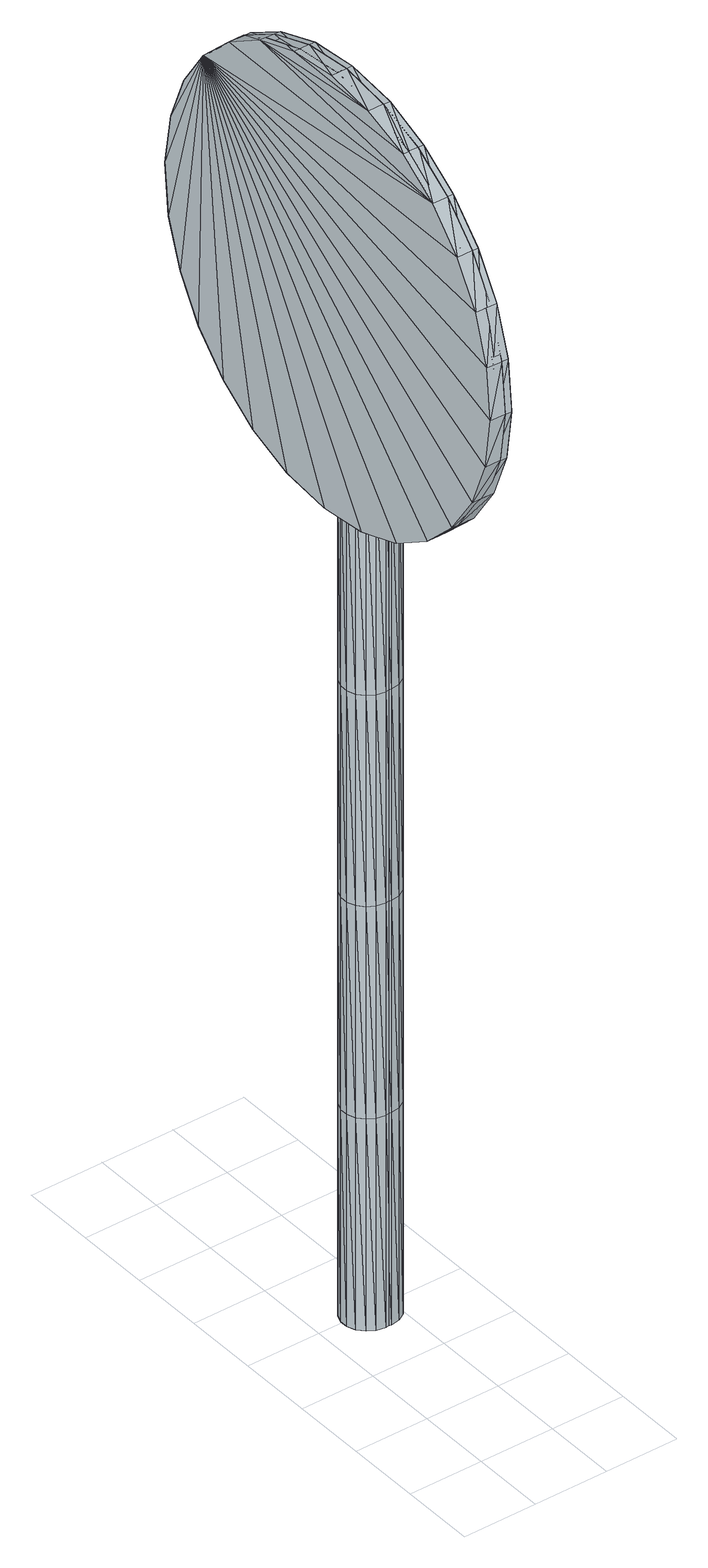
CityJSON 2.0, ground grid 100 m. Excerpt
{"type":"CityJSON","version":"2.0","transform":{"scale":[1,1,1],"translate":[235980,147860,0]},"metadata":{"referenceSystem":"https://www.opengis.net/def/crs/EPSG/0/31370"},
"CityObjects":{
"object1":{"type":"GenericCityObject","attributes":{"cluster":54,"mean_distance_to_centroid":0.261,"new_centroid_x":235937.38,"new_centroid_y":148235.75,"mean_distance_to_camera":4.65,"H1":0,"H2":0,"Z_final":109.26,"cluster2":-1,"proj_x":235940.53,"proj_y":148236.32,"id_line":53021,"bearing_l":169.7,"distance":3.2,"orientation":"right","G_obj":169.7},"geometry":[{"type":"MultiSurface","lod":"2","boundaries":[[[0,1,2]],[[2,1,3]],[[3,1,4]],[[4,1,5]],[[5,1,6]],[[1,7,6]],[[1,8,7]],[[1,9,8]],[[1,10,9]],[[1,11,10]],[[1,12,11]],[[1,13,12]],[[1,14,13]],[[15,14,1]],[[16,15,1]],[[17,16,1]],[[18,17,1]],[[0,18,1]],[[19,20,0]],[[19,0,2]],[[21,19,2]],[[21,2,3]],[[21,3,22]],[[22,3,4]],[[22,4,23]],[[23,4,5]],[[23,5,24]],[[24,5,6]],[[24,6,25]],[[25,6,7]],[[25,7,26]],[[26,7,8]],[[26,8,27]],[[8,9,27]],[[27,9,28]],[[9,10,28]],[[10,29,28]],[[10,11,29]],[[11,30,29]],[[11,12,30]],[[30,12,31]],[[31,12,13]],[[31,13,32]],[[32,13,14]],[[32,14,33]],[[33,14,15]],[[33,15,34]],[[34,15,16]],[[34,16,35]],[[35,16,17]],[[36,35,17]],[[18,36,17]],[[20,36,18]],[[20,18,0]],[[37,38,20]],[[37,20,19]],[[39,37,19]],[[21,39,19]],[[39,21,40]],[[40,21,22]],[[40,22,41]],[[41,22,23]],[[41,23,42]],[[42,23,24]],[[42,24,43]],[[43,24,25]],[[43,25,44]],[[44,25,26]],[[26,45,44]],[[26,27,45]],[[27,46,45]],[[27,28,46]],[[28,47,46]],[[28,29,47]],[[47,29,48]],[[29,30,48]],[[48,30,49]],[[49,30,31]],[[49,31,50]],[[50,31,32]],[[50,32,51]],[[51,32,33]],[[51,33,52]],[[52,33,34]],[[52,34,53]],[[53,34,35]],[[54,53,35]],[[54,35,36]],[[38,54,36]],[[38,36,20]],[[55,56,38]],[[55,38,37]],[[57,55,37]],[[57,37,39]],[[57,39,58]],[[58,39,40]],[[58,40,59]],[[59,40,41]],[[59,41,60]],[[60,41,42]],[[60,42,61]],[[61,42,43]],[[61,43,62]],[[62,43,44]],[[44,63,62]],[[44,45,63]],[[45,64,63]],[[45,46,64]],[[46,65,64]],[[46,47,65]],[[47,66,65]],[[47,48,66]],[[66,48,67]],[[67,48,49]],[[67,49,68]],[[68,49,50]],[[68,50,69]],[[69,50,51]],[[69,51,70]],[[70,51,52]],[[70,52,71]],[[71,52,53]],[[72,71,53]],[[72,53,54]],[[56,72,54]],[[56,54,38]],[[73,74,56]],[[73,56,55]],[[75,73,55]],[[75,55,57]],[[75,57,76]],[[76,57,58]],[[76,58,77]],[[77,58,59]],[[77,59,78]],[[78,59,60]],[[78,60,79]],[[79,60,61]],[[79,61,80]],[[80,61,62]],[[62,81,80]],[[62,63,81]],[[63,82,81]],[[63,64,82]],[[64,83,82]],[[64,65,83]],[[65,84,83]],[[65,66,84]],[[84,66,85]],[[85,66,67]],[[85,67,86]],[[86,67,68]],[[86,68,87]],[[87,68,69]],[[87,69,88]],[[88,69,70]],[[88,70,89]],[[89,70,71]],[[90,89,71]],[[90,71,72]],[[74,90,72]],[[74,72,56]],[[91,92,74]],[[91,74,73]],[[93,91,73]],[[93,73,75]],[[93,75,94]],[[94,75,76]],[[94,76,95]],[[95,76,77]],[[95,77,96]],[[96,77,78]],[[96,78,97]],[[97,78,79]],[[97,79,98]],[[98,79,80]],[[80,99,98]],[[80,81,99]],[[81,100,99]],[[81,82,100]],[[82,101,100]],[[82,83,101]],[[83,102,101]],[[83,84,102]],[[102,84,103]],[[103,84,85]],[[103,85,104]],[[104,85,86]],[[104,86,105]],[[105,86,87]],[[105,87,106]],[[106,87,88]],[[106,88,107]],[[107,88,89]],[[108,107,89]],[[108,89,90]],[[92,108,90]],[[92,90,74]],[[92,91,109]],[[91,93,109]],[[93,94,109]],[[94,95,109]],[[95,96,109]],[[109,96,97]],[[109,97,98]],[[109,98,99]],[[109,99,100]],[[109,100,101]],[[109,101,102]],[[109,102,103]],[[109,103,104]],[[105,109,104]],[[106,109,105]],[[107,109,106]],[[108,109,107]],[[92,109,108]],[[110,111,112]],[[113,112,114]],[[115,112,113]],[[116,112,115]],[[117,112,116]],[[118,112,117]],[[119,112,118]],[[120,112,119]],[[121,112,120]],[[122,112,121]],[[122,123,112]],[[123,110,112]],[[111,124,112]],[[124,125,112]],[[125,126,112]],[[126,127,112]],[[127,128,112]],[[128,129,112]],[[129,130,112]],[[130,131,112]],[[112,131,132]],[[131,133,132]],[[131,134,133]],[[133,134,135]],[[133,135,136]],[[135,137,136]],[[133,136,138]],[[136,139,138]],[[136,137,139]],[[137,140,139]],[[137,135,140]],[[135,141,140]],[[135,134,141]],[[134,142,141]],[[134,131,142]],[[131,143,142]],[[131,130,143]],[[143,130,144]],[[144,130,129]],[[144,129,145]],[[145,129,128]],[[145,128,146]],[[146,127,147]],[[147,127,126]],[[147,126,148]],[[148,126,125]],[[148,125,149]],[[149,125,124]],[[150,149,124]],[[150,124,111]],[[151,150,111]],[[151,111,110]],[[152,151,110]],[[152,110,123]],[[146,128,127]],[[153,123,122]],[[154,153,122]],[[154,122,121]],[[155,154,121]],[[155,121,120]],[[156,155,120]],[[156,120,119]],[[157,156,119]],[[157,119,118]],[[157,118,158]],[[158,118,117]],[[158,117,159]],[[153,152,123]],[[159,117,116]],[[159,116,160]],[[160,116,115]],[[160,115,161]],[[161,115,113]],[[161,113,162]],[[162,113,114]],[[162,114,163]],[[163,114,112]],[[163,112,164]],[[164,112,132]],[[132,165,164]],[[132,133,165]],[[133,138,165]],[[138,139,140]],[[161,162,163]],[[160,161,163]],[[159,160,163]],[[158,159,163]],[[157,158,163]],[[156,157,163]],[[155,156,163]],[[154,155,163]],[[153,154,163]],[[153,163,152]],[[152,163,151]],[[151,163,150]],[[150,163,149]],[[149,163,148]],[[148,163,147]],[[147,163,146]],[[146,163,145]],[[145,163,144]],[[144,163,143]],[[143,163,142]],[[163,164,142]],[[142,164,165]],[[142,165,141]],[[165,140,141]],[[165,138,140]],[[166,167,168]],[[168,167,169]],[[170,168,169]],[[170,169,171]],[[170,171,172]],[[172,171,173]],[[172,173,174]],[[174,173,175]],[[174,175,176]],[[176,175,177]],[[176,177,178]],[[178,177,179]],[[178,179,180]],[[180,179,181]],[[180,181,182]],[[182,181,183]],[[182,183,184]],[[184,183,185]],[[184,185,186]],[[186,185,187]],[[186,187,188]],[[188,187,189]],[[188,189,190]],[[190,189,191]],[[192,190,191]],[[192,191,193]],[[194,192,193]],[[194,193,195]],[[196,194,195]],[[196,195,197]],[[198,196,197]],[[198,197,199]],[[200,198,199]],[[200,199,201]],[[202,200,201]],[[202,201,203]],[[204,202,203]],[[204,203,205]],[[206,204,205]],[[206,205,207]],[[208,206,207]],[[208,207,209]],[[210,208,209]],[[210,209,211]],[[212,210,211]],[[212,211,213]],[[214,212,213]],[[214,213,215]],[[216,214,215]],[[216,215,217]],[[216,217,218]],[[218,217,219]],[[218,219,220]],[[220,219,221]],[[220,221,222]],[[222,221,223]],[[222,223,224]],[[224,223,225]],[[224,225,226]],[[226,225,227]],[[226,227,228]],[[228,227,229]],[[228,229,230]],[[230,229,231]],[[230,231,232]],[[232,231,233]],[[232,233,234]],[[234,233,235]],[[234,235,236]],[[236,235,237]],[[238,236,237]],[[238,237,239]],[[238,239,240]],[[240,239,241]],[[241,242,240]],[[241,243,242]],[[242,243,244]],[[244,243,245]],[[244,245,246]],[[246,245,247]],[[246,247,248]],[[248,247,249]],[[248,249,250]],[[250,249,251]],[[250,251,252]],[[252,251,253]],[[252,253,254]],[[254,253,255]],[[254,255,256]],[[256,255,257]],[[256,257,258]],[[258,257,259]],[[258,259,260]],[[260,259,261]],[[260,261,262]],[[262,261,263]],[[262,263,264]],[[264,263,265]],[[264,265,266]],[[266,265,267]],[[266,267,268]],[[268,267,269]],[[269,270,268]],[[269,271,270]],[[271,272,270]],[[271,273,272]],[[273,274,272]],[[273,275,274]],[[275,276,274]],[[275,277,276]],[[277,278,276]],[[277,279,278]],[[279,280,278]],[[279,281,280]],[[281,282,280]],[[281,283,282]],[[283,284,282]],[[283,285,284]],[[285,286,284]],[[285,287,286]],[[287,288,286]],[[287,289,288]],[[289,290,288]],[[289,291,290]],[[290,291,292]],[[292,291,293]],[[292,293,294]],[[294,293,295]],[[294,295,296]],[[296,295,297]],[[296,297,298]],[[298,297,299]],[[298,299,300]],[[300,299,301]],[[300,301,302]],[[302,301,303]],[[302,303,304]],[[304,303,305]],[[304,305,306]],[[306,305,307]],[[306,307,308]],[[308,307,309]],[[308,309,310]],[[310,309,311]],[[310,311,312]],[[312,311,313]],[[313,166,312]],[[313,167,166]],[[169,167,313]],[[169,313,171]],[[171,313,311]],[[173,171,311]],[[173,311,309]],[[175,173,309]],[[175,309,307]],[[177,175,307]],[[177,307,305]],[[179,177,305]],[[179,305,303]],[[181,179,303]],[[181,303,301]],[[183,181,301]],[[183,301,299]],[[183,299,297]],[[185,183,297]],[[185,297,295]],[[187,185,295]],[[187,295,293]],[[189,187,293]],[[189,293,291]],[[189,291,289]],[[189,289,287]],[[191,189,287]],[[191,287,285]],[[193,191,285]],[[195,193,285]],[[195,285,283]],[[197,195,283]],[[199,197,283]],[[201,199,283]],[[201,283,281]],[[203,201,281]],[[205,203,281]],[[205,281,279]],[[205,279,207]],[[207,279,209]],[[209,279,277]],[[209,277,211]],[[211,277,275]],[[211,275,213]],[[213,275,273]],[[213,273,215]],[[215,273,271]],[[215,271,217]],[[217,271,219]],[[219,271,269]],[[219,269,221]],[[221,269,267]],[[221,267,223]],[[223,267,265]],[[223,265,225]],[[225,265,263]],[[225,263,261]],[[225,261,227]],[[227,261,259]],[[227,259,229]],[[229,259,257]],[[229,257,255]],[[229,255,231]],[[231,255,253]],[[231,253,233]],[[233,253,251]],[[233,251,235]],[[251,249,235]],[[235,249,247]],[[235,247,237]],[[247,245,237]],[[237,245,243]],[[237,243,239]],[[239,243,241]],[[238,240,242]],[[168,312,166]],[[170,312,168]],[[170,310,312]],[[172,310,170]],[[172,308,310]],[[174,308,172]],[[174,306,308]],[[176,306,174]],[[176,304,306]],[[178,304,176]],[[178,302,304]],[[180,302,178]],[[180,300,302]],[[182,300,180]],[[182,298,300]],[[182,296,298]],[[184,296,182]],[[184,294,296]],[[186,294,184]],[[186,292,294]],[[188,292,186]],[[188,290,292]],[[188,288,290]],[[188,286,288]],[[190,286,188]],[[190,284,286]],[[192,284,190]],[[194,284,192]],[[194,282,284]],[[196,282,194]],[[198,282,196]],[[200,282,198]],[[200,280,282]],[[202,280,200]],[[204,280,202]],[[204,278,280]],[[204,206,278]],[[206,208,278]],[[208,276,278]],[[208,210,276]],[[210,274,276]],[[210,212,274]],[[212,272,274]],[[212,214,272]],[[214,270,272]],[[214,216,270]],[[216,218,270]],[[218,268,270]],[[218,220,268]],[[220,266,268]],[[220,222,266]],[[222,264,266]],[[222,224,264]],[[224,262,264]],[[224,260,262]],[[224,226,260]],[[226,258,260]],[[226,228,258]],[[228,256,258]],[[228,254,256]],[[228,230,254]],[[230,252,254]],[[230,232,252]],[[232,250,252]],[[232,234,250]],[[250,234,248]],[[234,246,248]],[[234,236,246]],[[246,236,244]],[[236,242,244]],[[236,238,242]],[[314,315,316]],[[316,315,317]],[[318,316,317]],[[318,317,319]],[[318,319,320]],[[320,319,321]],[[320,321,322]],[[322,321,323]],[[322,323,324]],[[324,323,325]],[[324,325,326]],[[326,325,327]],[[326,327,328]],[[328,327,329]],[[328,329,330]],[[330,329,331]],[[330,331,332]],[[332,331,333]],[[332,333,334]],[[334,333,335]],[[334,335,336]],[[336,335,337]],[[336,337,338]],[[338,337,339]],[[340,338,339]],[[340,339,341]],[[342,340,341]],[[342,341,343]],[[344,342,343]],[[344,343,345]],[[346,344,345]],[[346,345,347]],[[348,346,347]],[[348,347,349]],[[350,348,349]],[[350,349,351]],[[352,350,351]],[[352,351,353]],[[354,352,353]],[[354,353,355]],[[356,354,355]],[[356,355,357]],[[358,356,357]],[[358,357,359]],[[360,358,359]],[[360,359,361]],[[362,360,361]],[[362,361,363]],[[364,362,363]],[[364,363,365]],[[364,365,366]],[[366,365,367]],[[366,367,368]],[[368,367,369]],[[368,369,370]],[[370,369,371]],[[370,371,372]],[[372,371,373]],[[372,373,374]],[[374,373,375]],[[374,375,376]],[[376,375,377]],[[376,377,378]],[[378,377,379]],[[378,379,380]],[[380,379,381]],[[380,381,382]],[[382,381,383]],[[382,383,384]],[[384,383,385]],[[386,384,385]],[[386,385,387]],[[386,387,388]],[[388,387,389]],[[389,390,388]],[[389,391,390]],[[390,391,392]],[[392,391,393]],[[392,393,394]],[[394,393,395]],[[394,395,396]],[[396,395,397]],[[396,397,398]],[[398,397,399]],[[398,399,400]],[[400,399,401]],[[400,401,402]],[[402,401,403]],[[402,403,404]],[[404,403,405]],[[404,405,406]],[[406,405,407]],[[406,407,408]],[[408,407,409]],[[408,409,410]],[[410,409,411]],[[410,411,412]],[[412,411,413]],[[412,413,414]],[[414,413,415]],[[414,415,416]],[[416,415,417]],[[417,418,416]],[[417,419,418]],[[419,420,418]],[[419,421,420]],[[421,422,420]],[[421,423,422]],[[423,424,422]],[[423,425,424]],[[425,426,424]],[[425,427,426]],[[427,428,426]],[[427,429,428]],[[429,430,428]],[[429,431,430]],[[431,432,430]],[[431,433,432]],[[433,434,432]],[[433,435,434]],[[435,436,434]],[[435,437,436]],[[437,438,436]],[[437,439,438]],[[438,439,440]],[[440,439,441]],[[440,441,442]],[[442,441,443]],[[442,443,444]],[[444,443,445]],[[444,445,446]],[[446,445,447]],[[446,447,448]],[[448,447,449]],[[448,449,450]],[[450,449,451]],[[450,451,452]],[[452,451,453]],[[452,453,454]],[[454,453,455]],[[454,455,456]],[[456,455,457]],[[456,457,458]],[[458,457,459]],[[458,459,460]],[[460,459,461]],[[461,314,460]],[[461,315,314]],[[317,315,461]],[[317,461,319]],[[319,461,459]],[[321,319,459]],[[321,459,457]],[[323,321,457]],[[323,457,455]],[[325,323,455]],[[325,455,453]],[[327,325,453]],[[327,453,451]],[[329,327,451]],[[329,451,449]],[[331,329,449]],[[331,449,447]],[[331,447,445]],[[333,331,445]],[[333,445,443]],[[335,333,443]],[[335,443,441]],[[337,335,441]],[[337,441,439]],[[337,439,437]],[[337,437,435]],[[339,337,435]],[[339,435,433]],[[341,339,433]],[[343,341,433]],[[343,433,431]],[[345,343,431]],[[347,345,431]],[[349,347,431]],[[349,431,429]],[[351,349,429]],[[353,351,429]],[[353,429,427]],[[353,427,355]],[[355,427,357]],[[357,427,425]],[[357,425,359]],[[359,425,423]],[[359,423,361]],[[361,423,421]],[[361,421,363]],[[363,421,419]],[[363,419,365]],[[365,419,367]],[[367,419,417]],[[367,417,369]],[[369,417,415]],[[369,415,371]],[[371,415,413]],[[371,413,373]],[[373,413,411]],[[373,411,409]],[[373,409,375]],[[375,409,407]],[[375,407,377]],[[377,407,405]],[[377,405,403]],[[377,403,379]],[[379,403,401]],[[379,401,381]],[[381,401,399]],[[381,399,383]],[[399,397,383]],[[383,397,395]],[[383,395,385]],[[395,393,385]],[[385,393,391]],[[385,391,387]],[[387,391,389]],[[386,388,390]],[[316,460,314]],[[318,460,316]],[[318,458,460]],[[320,458,318]],[[320,456,458]],[[322,456,320]],[[322,454,456]],[[324,454,322]],[[324,452,454]],[[326,452,324]],[[326,450,452]],[[328,450,326]],[[328,448,450]],[[330,448,328]],[[330,446,448]],[[330,444,446]],[[332,444,330]],[[332,442,444]],[[334,442,332]],[[334,440,442]],[[336,440,334]],[[336,438,440]],[[336,436,438]],[[336,434,436]],[[338,434,336]],[[338,432,434]],[[340,432,338]],[[342,432,340]],[[342,430,432]],[[344,430,342]],[[346,430,344]],[[348,430,346]],[[348,428,430]],[[350,428,348]],[[352,428,350]],[[352,426,428]],[[352,354,426]],[[354,356,426]],[[356,424,426]],[[356,358,424]],[[358,422,424]],[[358,360,422]],[[360,420,422]],[[360,362,420]],[[362,418,420]],[[362,364,418]],[[364,366,418]],[[366,416,418]],[[366,368,416]],[[368,414,416]],[[368,370,414]],[[370,412,414]],[[370,372,412]],[[372,410,412]],[[372,408,410]],[[372,374,408]],[[374,406,408]],[[374,376,406]],[[376,404,406]],[[376,402,404]],[[376,378,402]],[[378,400,402]],[[378,380,400]],[[380,398,400]],[[380,382,398]],[[398,382,396]],[[382,394,396]],[[382,384,394]],[[394,384,392]],[[384,390,392]],[[384,386,390]]]}]},
"object2":{"type":"GenericCityObject","attributes":{"cluster":53,"mean_distance_to_centroid":0.129,"new_centroid_x":235946.04,"new_centroid_y":148235.48,"mean_distance_to_camera":8.04,"H1":0,"H2":0,"Z_final":109.13,"cluster2":-1,"proj_x":235940.85,"proj_y":148234.54,"id_line":53021,"bearing_l":169.7,"distance":5.27,"orientation":"left","G_obj":349.7},"geometry":[{"type":"MultiSurface","lod":"2","boundaries":[[[462,463,464]],[[464,463,465]],[[465,463,466]],[[466,463,467]],[[467,463,468]],[[463,469,468]],[[463,470,469]],[[463,471,470]],[[463,472,471]],[[463,473,472]],[[463,474,473]],[[463,475,474]],[[463,476,475]],[[477,476,463]],[[478,477,463]],[[479,478,463]],[[480,479,463]],[[462,480,463]],[[481,482,462]],[[481,462,464]],[[483,481,464]],[[483,464,465]],[[483,465,484]],[[484,465,466]],[[484,466,485]],[[485,466,467]],[[485,467,486]],[[486,467,468]],[[486,468,487]],[[487,468,469]],[[487,469,488]],[[488,469,470]],[[488,470,489]],[[470,471,489]],[[489,471,490]],[[471,472,490]],[[472,491,490]],[[472,473,491]],[[473,492,491]],[[473,474,492]],[[492,474,493]],[[493,474,475]],[[493,475,494]],[[494,475,476]],[[494,476,495]],[[495,476,477]],[[495,477,496]],[[496,477,478]],[[496,478,497]],[[497,478,479]],[[498,497,479]],[[480,498,479]],[[482,498,480]],[[482,480,462]],[[499,500,482]],[[499,482,481]],[[501,499,481]],[[483,501,481]],[[501,483,502]],[[502,483,484]],[[502,484,503]],[[503,484,485]],[[503,485,504]],[[504,485,486]],[[504,486,505]],[[505,486,487]],[[505,487,506]],[[506,487,488]],[[488,507,506]],[[488,489,507]],[[489,508,507]],[[489,490,508]],[[490,509,508]],[[490,491,509]],[[509,491,510]],[[491,492,510]],[[510,492,511]],[[511,492,493]],[[511,493,512]],[[512,493,494]],[[512,494,513]],[[513,494,495]],[[513,495,514]],[[514,495,496]],[[514,496,515]],[[515,496,497]],[[516,515,497]],[[516,497,498]],[[500,516,498]],[[500,498,482]],[[517,518,500]],[[517,500,499]],[[519,517,499]],[[519,499,501]],[[519,501,520]],[[520,501,502]],[[520,502,521]],[[521,502,503]],[[521,503,522]],[[522,503,504]],[[522,504,523]],[[523,504,505]],[[523,505,524]],[[524,505,506]],[[506,525,524]],[[506,507,525]],[[507,526,525]],[[507,508,526]],[[508,527,526]],[[508,509,527]],[[509,528,527]],[[509,510,528]],[[528,510,529]],[[529,510,511]],[[529,511,530]],[[530,511,512]],[[530,512,531]],[[531,512,513]],[[531,513,532]],[[532,513,514]],[[532,514,533]],[[533,514,515]],[[534,533,515]],[[534,515,516]],[[518,534,516]],[[518,516,500]],[[535,536,518]],[[535,518,517]],[[537,535,517]],[[537,517,519]],[[537,519,538]],[[538,519,520]],[[538,520,539]],[[539,520,521]],[[539,521,540]],[[540,521,522]],[[540,522,541]],[[541,522,523]],[[541,523,542]],[[542,523,524]],[[524,543,542]],[[524,525,543]],[[525,544,543]],[[525,526,544]],[[526,545,544]],[[526,527,545]],[[527,546,545]],[[527,528,546]],[[546,528,547]],[[547,528,529]],[[547,529,548]],[[548,529,530]],[[548,530,549]],[[549,530,531]],[[549,531,550]],[[550,531,532]],[[550,532,551]],[[551,532,533]],[[552,551,533]],[[552,533,534]],[[536,552,534]],[[536,534,518]],[[553,554,536]],[[553,536,535]],[[555,553,535]],[[555,535,537]],[[555,537,556]],[[556,537,538]],[[556,538,557]],[[557,538,539]],[[557,539,558]],[[558,539,540]],[[558,540,559]],[[559,540,541]],[[559,541,560]],[[560,541,542]],[[542,561,560]],[[542,543,561]],[[543,562,561]],[[543,544,562]],[[544,563,562]],[[544,545,563]],[[545,564,563]],[[545,546,564]],[[564,546,565]],[[565,546,547]],[[565,547,566]],[[566,547,548]],[[566,548,567]],[[567,548,549]],[[567,549,568]],[[568,549,550]],[[568,550,569]],[[569,550,551]],[[570,569,551]],[[570,551,552]],[[554,570,552]],[[554,552,536]],[[554,553,571]],[[553,555,571]],[[555,556,571]],[[556,557,571]],[[557,558,571]],[[571,558,559]],[[571,559,560]],[[571,560,561]],[[571,561,562]],[[571,562,563]],[[571,563,564]],[[571,564,565]],[[571,565,566]],[[567,571,566]],[[568,571,567]],[[569,571,568]],[[570,571,569]],[[554,571,570]],[[572,573,574]],[[575,574,576]],[[577,574,575]],[[578,574,577]],[[579,574,578]],[[580,574,579]],[[581,574,580]],[[582,574,581]],[[583,574,582]],[[584,574,583]],[[584,585,574]],[[585,572,574]],[[573,586,574]],[[586,587,574]],[[587,588,574]],[[588,589,574]],[[589,590,574]],[[590,591,574]],[[591,592,574]],[[592,593,574]],[[574,593,594]],[[593,595,594]],[[593,596,595]],[[595,596,597]],[[595,597,598]],[[597,599,598]],[[595,598,600]],[[598,601,600]],[[598,599,601]],[[599,602,601]],[[599,597,602]],[[597,603,602]],[[597,596,603]],[[596,604,603]],[[596,593,604]],[[593,605,604]],[[593,592,605]],[[605,592,606]],[[606,592,591]],[[606,591,607]],[[607,591,590]],[[607,590,608]],[[608,589,609]],[[609,589,588]],[[609,588,610]],[[610,588,587]],[[610,587,611]],[[611,587,586]],[[612,611,586]],[[612,586,573]],[[613,612,573]],[[613,573,572]],[[614,613,572]],[[614,572,585]],[[608,590,589]],[[615,585,584]],[[616,615,584]],[[616,584,583]],[[617,616,583]],[[617,583,582]],[[618,617,582]],[[618,582,581]],[[619,618,581]],[[619,581,580]],[[619,580,620]],[[620,580,579]],[[620,579,621]],[[615,614,585]],[[621,579,578]],[[621,578,622]],[[622,578,577]],[[622,577,623]],[[623,577,575]],[[623,575,624]],[[624,575,576]],[[624,576,625]],[[625,576,574]],[[625,574,626]],[[626,574,594]],[[594,627,626]],[[594,595,627]],[[595,600,627]],[[600,601,602]],[[623,624,625]],[[622,623,625]],[[621,622,625]],[[620,621,625]],[[619,620,625]],[[618,619,625]],[[617,618,625]],[[616,617,625]],[[615,616,625]],[[615,625,614]],[[614,625,613]],[[613,625,612]],[[612,625,611]],[[611,625,610]],[[610,625,609]],[[609,625,608]],[[608,625,607]],[[607,625,606]],[[606,625,605]],[[605,625,604]],[[625,626,604]],[[604,626,627]],[[604,627,603]],[[627,602,603]],[[627,600,602]],[[628,629,630]],[[630,629,631]],[[632,630,631]],[[632,631,633]],[[632,633,634]],[[634,633,635]],[[634,635,636]],[[636,635,637]],[[636,637,638]],[[638,637,639]],[[638,639,640]],[[640,639,641]],[[640,641,642]],[[642,641,643]],[[642,643,644]],[[644,643,645]],[[644,645,646]],[[646,645,647]],[[646,647,648]],[[648,647,649]],[[648,649,650]],[[650,649,651]],[[650,651,652]],[[652,651,653]],[[654,652,653]],[[654,653,655]],[[656,654,655]],[[656,655,657]],[[658,656,657]],[[658,657,659]],[[660,658,659]],[[660,659,661]],[[662,660,661]],[[662,661,663]],[[664,662,663]],[[664,663,665]],[[666,664,665]],[[666,665,667]],[[668,666,667]],[[668,667,669]],[[670,668,669]],[[670,669,671]],[[672,670,671]],[[672,671,673]],[[674,672,673]],[[674,673,675]],[[676,674,675]],[[676,675,677]],[[678,676,677]],[[678,677,679]],[[678,679,680]],[[680,679,681]],[[680,681,682]],[[682,681,683]],[[682,683,684]],[[684,683,685]],[[684,685,686]],[[686,685,687]],[[686,687,688]],[[688,687,689]],[[688,689,690]],[[690,689,691]],[[690,691,692]],[[692,691,693]],[[692,693,694]],[[694,693,695]],[[694,695,696]],[[696,695,697]],[[696,697,698]],[[698,697,699]],[[698,699,700]],[[700,699,701]],[[702,700,701]],[[702,701,703]],[[702,703,704]],[[704,703,705]],[[705,706,704]],[[705,707,706]],[[706,707,708]],[[708,707,709]],[[708,709,710]],[[710,709,711]],[[710,711,712]],[[712,711,713]],[[712,713,714]],[[714,713,715]],[[714,715,716]],[[716,715,717]],[[716,717,718]],[[718,717,719]],[[718,719,720]],[[720,719,721]],[[720,721,722]],[[722,721,723]],[[722,723,724]],[[724,723,725]],[[724,725,726]],[[726,725,727]],[[726,727,728]],[[728,727,729]],[[728,729,730]],[[730,729,731]],[[731,732,730]],[[731,733,732]],[[733,734,732]],[[733,735,734]],[[735,736,734]],[[735,737,736]],[[737,738,736]],[[737,739,738]],[[739,740,738]],[[739,741,740]],[[741,742,740]],[[741,743,742]],[[743,744,742]],[[743,745,744]],[[745,746,744]],[[745,747,746]],[[747,748,746]],[[747,749,748]],[[749,750,748]],[[749,751,750]],[[751,752,750]],[[751,753,752]],[[752,753,754]],[[754,753,755]],[[754,755,756]],[[756,755,757]],[[756,757,758]],[[758,757,759]],[[758,759,760]],[[760,759,761]],[[760,761,762]],[[762,761,763]],[[762,763,764]],[[764,763,765]],[[764,765,766]],[[766,765,767]],[[766,767,768]],[[768,767,769]],[[768,769,770]],[[770,769,771]],[[770,771,772]],[[772,771,773]],[[772,773,774]],[[774,773,775]],[[775,628,774]],[[775,629,628]],[[631,629,775]],[[631,775,633]],[[633,775,773]],[[635,633,773]],[[635,773,771]],[[637,635,771]],[[637,771,769]],[[639,637,769]],[[639,769,767]],[[641,639,767]],[[641,767,765]],[[643,641,765]],[[643,765,763]],[[645,643,763]],[[645,763,761]],[[645,761,759]],[[647,645,759]],[[647,759,757]],[[649,647,757]],[[649,757,755]],[[651,649,755]],[[651,755,753]],[[651,753,751]],[[651,751,749]],[[653,651,749]],[[653,749,747]],[[655,653,747]],[[657,655,747]],[[657,747,745]],[[659,657,745]],[[661,659,745]],[[663,661,745]],[[663,745,743]],[[665,663,743]],[[667,665,743]],[[667,743,741]],[[667,741,669]],[[669,741,671]],[[671,741,739]],[[671,739,673]],[[673,739,737]],[[673,737,675]],[[675,737,735]],[[675,735,677]],[[677,735,733]],[[677,733,679]],[[679,733,681]],[[681,733,731]],[[681,731,683]],[[683,731,685]],[[685,731,729]],[[685,729,687]],[[687,729,727]],[[687,727,689]],[[689,727,725]],[[689,725,691]],[[691,725,723]],[[691,723,693]],[[693,723,721]],[[693,721,719]],[[693,719,695]],[[695,719,717]],[[695,717,697]],[[697,717,715]],[[697,715,699]],[[715,713,699]],[[699,713,711]],[[699,711,701]],[[711,709,701]],[[701,709,707]],[[701,707,703]],[[703,707,705]],[[702,704,706]],[[630,774,628]],[[632,774,630]],[[632,772,774]],[[634,772,632]],[[634,770,772]],[[636,770,634]],[[636,768,770]],[[638,768,636]],[[638,766,768]],[[640,766,638]],[[640,764,766]],[[642,764,640]],[[642,762,764]],[[644,762,642]],[[644,760,762]],[[644,758,760]],[[646,758,644]],[[646,756,758]],[[648,756,646]],[[648,754,756]],[[650,754,648]],[[650,752,754]],[[650,750,752]],[[650,748,750]],[[652,748,650]],[[652,746,748]],[[654,746,652]],[[656,746,654]],[[656,744,746]],[[658,744,656]],[[660,744,658]],[[662,744,660]],[[662,742,744]],[[664,742,662]],[[666,742,664]],[[666,740,742]],[[666,668,740]],[[668,670,740]],[[670,738,740]],[[670,672,738]],[[672,736,738]],[[672,674,736]],[[674,734,736]],[[674,676,734]],[[676,732,734]],[[676,678,732]],[[678,680,732]],[[680,730,732]],[[680,682,730]],[[682,684,730]],[[684,728,730]],[[684,686,728]],[[686,726,728]],[[686,688,726]],[[688,724,726]],[[688,690,724]],[[690,722,724]],[[690,692,722]],[[692,720,722]],[[692,718,720]],[[692,694,718]],[[694,716,718]],[[694,696,716]],[[696,714,716]],[[696,698,714]],[[714,698,712]],[[698,710,712]],[[698,700,710]],[[710,700,708]],[[700,706,708]],[[700,702,706]],[[776,777,778]],[[778,777,779]],[[780,778,779]],[[780,779,781]],[[780,781,782]],[[782,781,783]],[[782,783,784]],[[784,783,785]],[[784,785,786]],[[786,785,787]],[[786,787,788]],[[788,787,789]],[[788,789,790]],[[790,789,791]],[[790,791,792]],[[792,791,793]],[[792,793,794]],[[794,793,795]],[[794,795,796]],[[796,795,797]],[[796,797,798]],[[798,797,799]],[[798,799,800]],[[800,799,801]],[[802,800,801]],[[802,801,803]],[[804,802,803]],[[804,803,805]],[[806,804,805]],[[806,805,807]],[[808,806,807]],[[808,807,809]],[[810,808,809]],[[810,809,811]],[[812,810,811]],[[812,811,813]],[[814,812,813]],[[814,813,815]],[[816,814,815]],[[816,815,817]],[[818,816,817]],[[818,817,819]],[[820,818,819]],[[820,819,821]],[[822,820,821]],[[822,821,823]],[[824,822,823]],[[824,823,825]],[[826,824,825]],[[826,825,827]],[[826,827,828]],[[828,827,829]],[[828,829,830]],[[830,829,831]],[[830,831,832]],[[832,831,833]],[[832,833,834]],[[834,833,835]],[[834,835,836]],[[836,835,837]],[[836,837,838]],[[838,837,839]],[[838,839,840]],[[840,839,841]],[[840,841,842]],[[842,841,843]],[[842,843,844]],[[844,843,845]],[[844,845,846]],[[846,845,847]],[[846,847,848]],[[848,847,849]],[[850,848,849]],[[850,849,851]],[[850,851,852]],[[852,851,853]],[[853,854,852]],[[853,855,854]],[[854,855,856]],[[856,855,857]],[[856,857,858]],[[858,857,859]],[[858,859,860]],[[860,859,861]],[[860,861,862]],[[862,861,863]],[[862,863,864]],[[864,863,865]],[[864,865,866]],[[866,865,867]],[[866,867,868]],[[868,867,869]],[[868,869,870]],[[870,869,871]],[[870,871,872]],[[872,871,873]],[[872,873,874]],[[874,873,875]],[[874,875,876]],[[876,875,877]],[[876,877,878]],[[878,877,879]],[[879,880,878]],[[879,881,880]],[[881,882,880]],[[881,883,882]],[[883,884,882]],[[883,885,884]],[[885,886,884]],[[885,887,886]],[[887,888,886]],[[887,889,888]],[[889,890,888]],[[889,891,890]],[[891,892,890]],[[891,893,892]],[[893,894,892]],[[893,895,894]],[[895,896,894]],[[895,897,896]],[[897,898,896]],[[897,899,898]],[[899,900,898]],[[899,901,900]],[[900,901,902]],[[902,901,903]],[[902,903,904]],[[904,903,905]],[[904,905,906]],[[906,905,907]],[[906,907,908]],[[908,907,909]],[[908,909,910]],[[910,909,911]],[[910,911,912]],[[912,911,913]],[[912,913,914]],[[914,913,915]],[[914,915,916]],[[916,915,917]],[[916,917,918]],[[918,917,919]],[[918,919,920]],[[920,919,921]],[[920,921,922]],[[922,921,923]],[[923,776,922]],[[923,777,776]],[[779,777,923]],[[779,923,781]],[[781,923,921]],[[783,781,921]],[[783,921,919]],[[785,783,919]],[[785,919,917]],[[787,785,917]],[[787,917,915]],[[789,787,915]],[[789,915,913]],[[791,789,913]],[[791,913,911]],[[793,791,911]],[[793,911,909]],[[793,909,907]],[[795,793,907]],[[795,907,905]],[[797,795,905]],[[797,905,903]],[[799,797,903]],[[799,903,901]],[[799,901,899]],[[799,899,897]],[[801,799,897]],[[801,897,895]],[[803,801,895]],[[805,803,895]],[[805,895,893]],[[807,805,893]],[[809,807,893]],[[811,809,893]],[[811,893,891]],[[813,811,891]],[[815,813,891]],[[815,891,889]],[[815,889,817]],[[817,889,819]],[[819,889,887]],[[819,887,821]],[[821,887,885]],[[821,885,823]],[[823,885,883]],[[823,883,825]],[[825,883,881]],[[825,881,827]],[[827,881,829]],[[829,881,879]],[[829,879,831]],[[831,879,833]],[[833,879,877]],[[833,877,835]],[[835,877,875]],[[835,875,837]],[[837,875,873]],[[837,873,839]],[[839,873,871]],[[839,871,841]],[[841,871,869]],[[841,869,867]],[[841,867,843]],[[843,867,865]],[[843,865,845]],[[845,865,863]],[[845,863,847]],[[863,861,847]],[[847,861,859]],[[847,859,849]],[[859,857,849]],[[849,857,855]],[[849,855,851]],[[851,855,853]],[[850,852,854]],[[778,922,776]],[[780,922,778]],[[780,920,922]],[[782,920,780]],[[782,918,920]],[[784,918,782]],[[784,916,918]],[[786,916,784]],[[786,914,916]],[[788,914,786]],[[788,912,914]],[[790,912,788]],[[790,910,912]],[[792,910,790]],[[792,908,910]],[[792,906,908]],[[794,906,792]],[[794,904,906]],[[796,904,794]],[[796,902,904]],[[798,902,796]],[[798,900,902]],[[798,898,900]],[[798,896,898]],[[800,896,798]],[[800,894,896]],[[802,894,800]],[[804,894,802]],[[804,892,894]],[[806,892,804]],[[808,892,806]],[[810,892,808]],[[810,890,892]],[[812,890,810]],[[814,890,812]],[[814,888,890]],[[814,816,888]],[[816,818,888]],[[818,886,888]],[[818,820,886]],[[820,884,886]],[[820,822,884]],[[822,882,884]],[[822,824,882]],[[824,880,882]],[[824,826,880]],[[826,828,880]],[[828,878,880]],[[828,830,878]],[[830,832,878]],[[832,876,878]],[[832,834,876]],[[834,874,876]],[[834,836,874]],[[836,872,874]],[[836,838,872]],[[838,870,872]],[[838,840,870]],[[840,868,870]],[[840,866,868]],[[840,842,866]],[[842,864,866]],[[842,844,864]],[[844,862,864]],[[844,846,862]],[[862,846,860]],[[846,858,860]],[[846,848,858]],[[858,848,856]],[[848,854,856]],[[848,850,854]]]}]}
},
"vertices":[
[67,330,2],[67,297,2],[78,328,2],[88,322,2],[96,313,2],[100,302,2],[100,291,2],[96,280,2],[88,271,2],[78,265,2],[67,263,2],[55,265,2],[45,271,2],[37,280,2],[33,291,2],[33,302,2],[37,313,2],[45,322,2],[55,328,2],[78,328,300],[67,330,300],[88,322,300],[96,313,300],[100,302,300],[100,291,300],[96,280,300],[88,271,300],[78,265,300],[67,263,300],[55,265,300],[45,271,300],[37,280,300],[33,291,300],[33,302,300],[37,313,300],[45,322,300],[55,328,300],[78,328,598],[67,330,598],[88,322,598],[96,313,598],[100,302,598],[100,291,598],[96,280,598],[88,271,598],[78,265,598],[67,263,598],[55,265,598],[45,271,598],[37,280,598],[33,291,598],[33,302,598],[37,313,598],[45,322,598],[55,328,598],[78,328,895],[67,330,895],[88,322,895],[96,313,895],[100,302,895],[100,291,895],[96,280,895],[88,271,895],[78,265,895],[67,263,895],[55,265,895],[45,271,895],[37,280,895],[33,291,895],[33,302,895],[37,313,895],[45,322,895],[55,328,895],[78,328,1193],[67,330,1193],[88,322,1193],[96,313,1193],[100,302,1193],[100,291,1193],[96,280,1193],[88,271,1193],[78,265,1193],[67,263,1193],[55,265,1193],[45,271,1193],[37,280,1193],[33,291,1193],[33,302,1193],[37,313,1193],[45,322,1193],[55,328,1193],[78,328,1491],[67,330,1491],[88,322,1491],[96,313,1491],[100,302,1491],[100,291,1491],[96,280,1491],[88,271,1491],[78,265,1491],[67,263,1491],[55,265,1491],[45,271,1491],[37,280,1491],[33,291,1491],[33,302,1491],[37,313,1491],[45,322,1491],[55,328,1491],[67,297,1491],[31,170,1185],[32,114,1221],[40,538,1645],[39,597,1525],[40,574,1589],[37,605,1456],[36,597,1387],[35,574,1324],[34,538,1268],[33,492,1221],[32,436,1185],[31,372,1162],[31,303,1154],[31,234,1162],[32,67,1268],[33,32,1324],[34,9,1387],[35,1,1456],[36,9,1525],[38,32,1589],[39,67,1645],[40,114,1692],[41,492,1692],[42,436,1727],[41,170,1727],[41,234,1750],[42,372,1750],[42,303,1758],[21,372,1750],[21,303,1758],[20,234,1750],[20,170,1728],[19,114,1692],[18,67,1645],[17,32,1589],[15,9,1526],[14,1,1457],[13,9,1387],[12,32,1324],[11,68,1268],[11,114,1221],[10,170,1185],[10,234,1163],[10,303,1155],[10,372,1163],[11,436,1185],[12,492,1221],[13,539,1268],[14,574,1324],[15,597,1387],[16,605,1457],[18,597,1526],[19,574,1589],[20,539,1645],[20,492,1692],[21,436,1728],[23,407,1304],[23,407,1265],[57,406,1304],[57,406,1265],[57,387,1304],[57,387,1265],[79,379,1304],[79,379,1265],[82,378,1304],[82,378,1265],[86,376,1304],[86,376,1265],[89,374,1304],[89,374,1265],[93,373,1304],[93,373,1265],[96,371,1304],[96,371,1265],[99,368,1304],[99,368,1265],[102,366,1304],[102,366,1265],[112,359,1304],[112,359,1265],[115,356,1304],[115,356,1265],[117,354,1304],[117,354,1265],[119,351,1304],[119,351,1265],[121,348,1304],[121,348,1265],[122,344,1304],[122,344,1265],[122,341,1304],[122,341,1265],[123,337,1304],[123,337,1265],[122,302,1304],[122,302,1265],[119,283,1304],[119,283,1265],[119,278,1304],[119,278,1265],[117,274,1304],[117,274,1265],[115,269,1304],[115,269,1265],[112,265,1304],[112,265,1265],[109,261,1304],[109,261,1265],[105,258,1304],[105,258,1265],[101,255,1304],[101,255,1265],[96,252,1304],[96,252,1265],[91,250,1304],[91,250,1265],[86,248,1304],[86,248,1265],[81,247,1304],[81,247,1265],[76,246,1304],[76,246,1265],[71,245,1304],[71,245,1265],[66,245,1304],[66,245,1265],[54,245,1304],[54,245,1265],[52,220,1304],[52,220,1265],[23,218,1304],[23,218,1265],[23,249,1304],[23,249,1265],[44,264,1304],[44,264,1265],[60,263,1304],[60,263,1265],[63,263,1304],[63,263,1265],[67,263,1304],[67,263,1265],[70,263,1304],[70,263,1265],[73,263,1304],[73,263,1265],[77,264,1304],[77,264,1265],[80,265,1304],[80,265,1265],[83,265,1304],[83,265,1265],[83,266,1304],[83,266,1265],[86,267,1304],[86,267,1265],[89,268,1304],[89,268,1265],[91,270,1304],[91,270,1265],[93,273,1304],[93,273,1265],[95,275,1304],[95,275,1265],[96,278,1304],[96,278,1265],[96,281,1304],[96,281,1265],[98,300,1304],[98,300,1265],[98,337,1304],[98,337,1265],[98,339,1304],[98,339,1265],[97,342,1304],[97,342,1265],[96,344,1304],[96,344,1265],[95,346,1304],[95,346,1265],[94,347,1304],[94,347,1265],[92,349,1304],[92,349,1265],[90,350,1304],[90,350,1265],[88,351,1304],[88,351,1265],[86,352,1304],[86,352,1265],[83,353,1304],[83,353,1265],[81,354,1304],[81,354,1265],[79,355,1304],[79,355,1265],[76,355,1304],[76,355,1265],[74,356,1304],[74,356,1265],[53,360,1304],[53,360,1265],[29,373,1304],[29,373,1265],[31,407,1473],[31,407,1434],[65,406,1473],[65,406,1434],[65,387,1473],[65,387,1434],[87,379,1473],[87,379,1434],[90,378,1473],[90,378,1434],[94,376,1473],[94,376,1434],[97,374,1473],[97,374,1434],[101,373,1473],[101,373,1434],[104,371,1473],[104,371,1434],[107,368,1473],[107,368,1434],[110,366,1473],[110,366,1434],[120,359,1473],[120,359,1434],[123,356,1473],[123,356,1434],[125,354,1473],[125,354,1434],[127,351,1473],[127,351,1434],[129,348,1473],[129,348,1434],[130,344,1473],[130,344,1434],[130,341,1473],[130,341,1434],[131,337,1473],[131,337,1434],[130,302,1473],[130,302,1434],[128,283,1473],[128,283,1434],[127,278,1473],[127,278,1434],[125,274,1473],[125,274,1434],[123,269,1473],[123,269,1434],[120,265,1473],[120,265,1434],[117,261,1473],[117,261,1434],[113,258,1473],[113,258,1434],[109,255,1473],[109,255,1434],[104,252,1473],[104,252,1434],[99,250,1473],[99,250,1434],[94,248,1473],[94,248,1434],[89,247,1473],[89,247,1434],[84,246,1473],[84,246,1434],[79,245,1473],[79,245,1434],[74,245,1473],[74,245,1434],[62,245,1473],[62,245,1434],[60,220,1473],[60,220,1434],[31,218,1473],[31,218,1434],[31,249,1473],[31,249,1434],[52,264,1473],[52,264,1434],[68,263,1473],[68,263,1434],[71,263,1473],[71,263,1434],[75,263,1473],[75,263,1434],[78,263,1473],[78,263,1434],[81,263,1473],[81,263,1434],[85,264,1473],[85,264,1434],[88,265,1473],[88,265,1434],[91,265,1473],[91,265,1434],[92,266,1473],[92,266,1434],[94,267,1473],[94,267,1434],[97,268,1473],[97,268,1434],[99,270,1473],[99,270,1434],[101,273,1473],[101,273,1434],[103,275,1473],[103,275,1434],[104,278,1473],[104,278,1434],[104,281,1473],[104,281,1434],[106,300,1473],[106,300,1434],[106,337,1473],[106,337,1434],[106,339,1473],[106,339,1434],[105,342,1473],[105,342,1434],[104,344,1473],[104,344,1434],[103,346,1473],[103,346,1434],[102,347,1473],[102,347,1434],[100,349,1473],[100,349,1434],[98,350,1473],[98,350,1434],[96,351,1473],[96,351,1434],[94,352,1473],[94,352,1434],[91,353,1473],[91,353,1434],[89,354,1473],[89,354,1434],[87,355,1473],[87,355,1434],[84,355,1473],[84,355,1434],[82,356,1473],[82,356,1434],[61,360,1473],[61,360,1434],[37,373,1473],[37,373,1434],
[75,330,2],[75,296,2],[87,328,2],[97,322,2],[104,313,2],[108,302,2],[108,291,2],[104,280,2],[97,271,2],[87,265,2],[75,263,2],[64,265,2],[54,271,2],[46,280,2],[42,291,2],[42,302,2],[46,313,2],[54,322,2],[64,328,2],[87,328,300],[75,330,300],[97,322,300],[104,313,300],[108,302,300],[108,291,300],[104,280,300],[97,271,300],[87,265,300],[75,263,300],[64,265,300],[54,271,300],[46,280,300],[42,291,300],[42,302,300],[46,313,300],[54,322,300],[64,328,300],[87,328,598],[75,330,598],[97,322,598],[104,313,598],[108,302,598],[108,291,598],[104,280,598],[97,271,598],[87,265,598],[75,263,598],[64,265,598],[54,271,598],[46,280,598],[42,291,598],[42,302,598],[46,313,598],[54,322,598],[64,328,598],[87,328,895],[75,330,895],[97,322,895],[104,313,895],[108,302,895],[108,291,895],[104,280,895],[97,271,895],[87,265,895],[75,263,895],[64,265,895],[54,271,895],[46,280,895],[42,291,895],[42,302,895],[46,313,895],[54,322,895],[64,328,895],[87,328,1193],[75,330,1193],[97,322,1193],[104,313,1193],[108,302,1193],[108,291,1193],[104,280,1193],[97,271,1193],[87,265,1193],[75,263,1193],[64,265,1193],[54,271,1193],[46,280,1193],[42,291,1193],[42,302,1193],[46,313,1193],[54,322,1193],[64,328,1193],[87,328,1491],[75,330,1491],[97,322,1491],[104,313,1491],[108,302,1491],[108,291,1491],[104,280,1491],[97,271,1491],[87,265,1491],[75,263,1491],[64,265,1491],[54,271,1491],[46,280,1491],[42,291,1491],[42,302,1491],[46,313,1491],[54,322,1491],[64,328,1491],[75,296,1491],[40,170,1185],[40,114,1221],[49,538,1645],[47,597,1525],[48,574,1589],[46,605,1456],[45,597,1387],[44,574,1324],[43,538,1268],[42,491,1221],[41,435,1185],[40,372,1162],[40,303,1154],[40,234,1162],[41,67,1268],[42,31,1324],[43,9,1387],[44,1,1456],[45,9,1525],[46,31,1589],[47,67,1645],[48,114,1692],[50,491,1692],[50,435,1727],[49,170,1727],[50,233,1750],[50,372,1750],[50,303,1758],[29,372,1750],[29,303,1758],[29,234,1750],[28,170,1728],[27,114,1692],[26,67,1645],[25,32,1589],[24,9,1526],[23,1,1457],[22,9,1387],[21,32,1324],[20,67,1268],[19,114,1221],[19,170,1185],[19,234,1163],[19,303,1155],[19,372,1163],[20,435,1185],[21,492,1221],[22,538,1268],[23,574,1324],[24,597,1387],[25,605,1457],[26,597,1526],[27,574,1589],[28,538,1645],[29,491,1692],[29,435,1728],[32,407,1304],[32,407,1265],[66,406,1304],[66,406,1265],[65,387,1304],[65,387,1265],[87,379,1304],[87,379,1265],[91,377,1304],[91,377,1265],[94,376,1304],[94,376,1265],[98,374,1304],[98,374,1265],[101,372,1304],[101,372,1265],[104,370,1304],[104,370,1265],[108,368,1304],[108,368,1265],[111,366,1304],[111,366,1265],[121,359,1304],[121,359,1265],[123,356,1304],[123,356,1265],[126,353,1304],[126,353,1265],[128,351,1304],[128,351,1265],[129,347,1304],[129,347,1265],[130,344,1304],[130,344,1265],[131,340,1304],[131,340,1265],[131,337,1304],[131,337,1265],[131,302,1304],[131,302,1265],[128,283,1304],[128,283,1265],[127,278,1304],[127,278,1265],[126,273,1304],[126,273,1265],[123,269,1304],[123,269,1265],[121,265,1304],[121,265,1265],[117,261,1304],[117,261,1265],[114,258,1304],[114,258,1265],[110,255,1304],[110,255,1265],[109,254,1304],[109,254,1265],[105,252,1304],[105,252,1265],[100,250,1304],[100,250,1265],[95,248,1304],[95,248,1265],[90,246,1304],[90,246,1265],[85,245,1304],[85,245,1265],[80,245,1304],[80,245,1265],[74,244,1304],[74,244,1265],[62,244,1304],[62,244,1265],[60,219,1304],[60,219,1265],[31,218,1304],[31,218,1265],[32,249,1304],[32,249,1265],[52,263,1304],[52,263,1265],[69,262,1304],[69,262,1265],[72,262,1304],[72,262,1265],[75,262,1304],[75,262,1265],[79,263,1304],[79,263,1265],[82,263,1304],[82,263,1265],[85,264,1304],[85,264,1265],[89,264,1304],[89,264,1265],[92,265,1304],[92,265,1265],[95,266,1304],[95,266,1265],[98,268,1304],[98,268,1265],[100,270,1304],[100,270,1265],[102,272,1304],[102,272,1265],[103,275,1304],[103,275,1265],[104,278,1304],[104,278,1265],[105,281,1304],[105,281,1265],[107,300,1304],[107,300,1265],[107,337,1304],[107,337,1265],[106,339,1304],[106,339,1265],[106,341,1304],[106,341,1265],[105,343,1304],[105,343,1265],[104,345,1304],[104,345,1265],[102,347,1304],[102,347,1265],[101,349,1304],[101,349,1265],[99,350,1304],[99,350,1265],[96,351,1304],[96,351,1265],[94,352,1304],[94,352,1265],[92,353,1304],[92,353,1265],[90,354,1304],[90,354,1265],[87,355,1304],[87,355,1265],[85,355,1304],[85,355,1265],[82,356,1304],[82,356,1265],[62,360,1304],[62,360,1265],[38,373,1304],[38,373,1265],[40,407,1473],[40,407,1434],[74,406,1473],[74,406,1434],[73,387,1473],[73,387,1434],[95,379,1473],[95,379,1434],[99,377,1473],[99,377,1434],[102,376,1473],[102,376,1434],[106,374,1473],[106,374,1434],[109,372,1473],[109,372,1434],[113,370,1473],[113,370,1434],[116,368,1473],[116,368,1434],[119,366,1473],[119,366,1434],[129,359,1473],[129,359,1434],[132,356,1473],[132,356,1434],[134,353,1473],[134,353,1434],[136,351,1473],[136,351,1434],[137,347,1473],[137,347,1434],[138,344,1473],[138,344,1434],[139,340,1473],[139,340,1434],[139,337,1473],[139,337,1434],[139,302,1473],[139,302,1434],[136,283,1473],[136,283,1434],[135,278,1473],[135,278,1434],[134,273,1473],[134,273,1434],[131,269,1473],[131,269,1434],[129,265,1473],[129,265,1434],[126,261,1473],[126,261,1434],[122,258,1473],[122,258,1434],[118,255,1473],[118,255,1434],[117,254,1473],[117,254,1434],[113,252,1473],[113,252,1434],[108,250,1473],[108,250,1434],[103,248,1473],[103,248,1434],[98,246,1473],[98,246,1434],[93,245,1473],[93,245,1434],[88,245,1473],[88,245,1434],[82,244,1473],[82,244,1434],[71,244,1473],[71,244,1434],[69,219,1473],[69,219,1434],[40,218,1473],[40,218,1434],[40,249,1473],[40,249,1434],[60,263,1473],[60,263,1434],[77,262,1473],[77,262,1434],[80,262,1473],[80,262,1434],[83,262,1473],[83,262,1434],[87,263,1473],[87,263,1434],[90,263,1473],[90,263,1434],[93,264,1473],[93,264,1434],[97,264,1473],[97,264,1434],[100,265,1473],[100,265,1434],[103,266,1473],[103,266,1434],[106,268,1473],[106,268,1434],[108,270,1473],[108,270,1434],[110,272,1473],[110,272,1434],[111,275,1473],[111,275,1434],[112,278,1473],[112,278,1434],[113,281,1473],[113,281,1434],[115,300,1473],[115,300,1434],[115,337,1473],[115,337,1434],[114,339,1473],[114,339,1434],[114,341,1473],[114,341,1434],[113,343,1473],[113,343,1434],[112,345,1473],[112,345,1434],[110,347,1473],[110,347,1434],[109,349,1473],[109,349,1434],[107,350,1473],[107,350,1434],[105,351,1473],[105,351,1434],[102,352,1473],[102,352,1434],[100,353,1473],[100,353,1434],[98,354,1473],[98,354,1434],[95,355,1473],[95,355,1434],[93,355,1473],[93,355,1434],[90,356,1473],[90,356,1434],[70,360,1473],[70,360,1434],[46,373,1473],[46,373,1434]
]}
